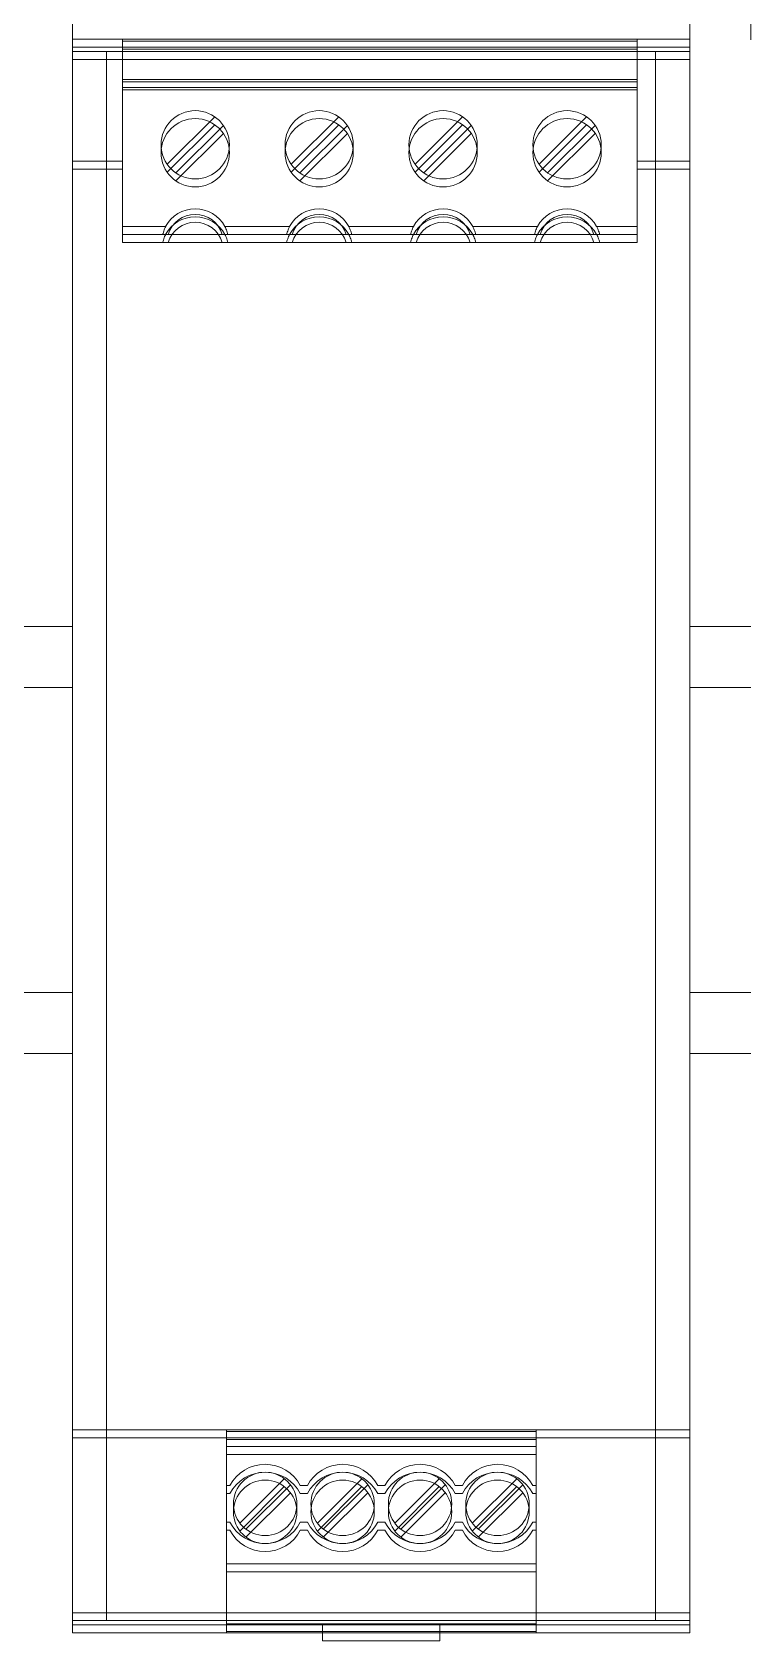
# Model space of a CAD drawing. Header units: millimetres. Extents: x 1359 to 3577, y 1336 to 3557.
# Drawn here: x 1711.3 to 1770.2, y 3145.9 to 3277.8 of the extents above; entities that cross this region are included whole.
import ezdxf

# ---------------------------------------------------------------- set-up
doc = ezdxf.new("R2010")
doc.units = ezdxf.units.MM
doc.layers.add('000-PI-Oprema', color=30, linetype='Continuous', lineweight=5)
doc.layers.add('000-PI_TEXT', color=7, linetype='Continuous')
doc.layers.add('002-PI-Kabelska kanalica', color=150, linetype='Continuous')

msp = doc.modelspace()

# ---------------------------------------------------------------- linework, layer by layer
at = {"layer": '000-PI-Oprema', "color": 0, "linetype": 'ByBlock', "lineweight": 0}
for p, q in [((1714.59, 3277.21), (1714.59, 3277.21)), ((1718.69, 3277.21), (1714.59, 3277.21)), ((1714.59, 3277.21), (1714.59, 3267.21)), ((1714.59, 3277.21), (1714.59, 3277.21)), ((1718.69, 3276.56), (1714.59, 3276.56)), ((1714.59, 3276.56), (1714.59, 3266.56)), ((1714.59, 3276.56), (1714.59, 3276.56)), ((1714.59, 3276.21), (1714.59, 3276.21)), ((1717.39, 3276.21), (1714.59, 3276.21)), ((1714.59, 3276.21), (1714.59, 3276.21)), ((1717.39, 3276.21), (1717.39, 3276.21)), ((1717.39, 3276.21), (1717.39, 3276.21)), ((1717.39, 3276.21), (1717.39, 3276.21)), ((1717.39, 3276.21), (1717.39, 3276.21)), ((1717.39, 3276.21), (1728.14, 3276.21)), ((1717.39, 3148.21), (1717.39, 3276.21)), ((1718.69, 3277.21), (1718.69, 3277.21)), ((1718.69, 3277.06), (1718.69, 3277.21)), ((1718.69, 3277.21), (1718.69, 3277.21)), ((1718.69, 3277.21), (1760.89, 3277.21)), ((1718.69, 3277.06), (1718.69, 3277.06)), ((1718.69, 3277.06), (1718.69, 3273.92)), ((1718.69, 3277.06), (1718.69, 3277.06)), ((1760.89, 3277.06), (1718.69, 3277.06)), ((1718.69, 3276.41), (1718.69, 3276.56)), ((1718.69, 3276.56), (1718.69, 3276.56)), ((1718.69, 3276.56), (1760.89, 3276.56)), ((1718.69, 3276.41), (1718.69, 3276.41)), ((1718.69, 3276.41), (1718.69, 3273.27)), ((1718.69, 3276.41), (1718.69, 3276.41)), ((1760.89, 3276.41), (1718.69, 3276.41)), ((1720.07, 3277.06), (1720.07, 3277.06)), ((1720.07, 3277.06), (1720.07, 3277.06)), ((1720.07, 3276.41), (1720.07, 3276.41)), ((1724.39, 3276.21), (1724.39, 3276.21)), ((1726.64, 3276.21), (1726.64, 3276.21)), ((1728.14, 3276.21), (1728.14, 3276.21)), ((1728.14, 3276.21), (1728.14, 3276.21)), ((1730.64, 3276.21), (1728.14, 3276.21)), ((1728.14, 3276.21), (1728.14, 3276.21)), ((1729.23, 3277.06), (1729.23, 3277.06)), ((1729.23, 3277.06), (1729.23, 3277.06)), ((1729.23, 3276.41), (1729.23, 3276.41)), ((1730.23, 3277.06), (1730.23, 3277.06)), ((1730.23, 3277.06), (1730.23, 3277.06)), ((1730.23, 3276.41), (1730.23, 3276.41)), ((1730.64, 3276.21), (1730.64, 3276.21)), ((1730.64, 3276.21), (1730.64, 3276.21)), ((1730.64, 3276.21), (1730.98, 3276.21)), ((1730.64, 3276.21), (1730.64, 3276.21)), ((1731.14, 3276.21), (1730.98, 3276.21)), ((1731.14, 3276.21), (1732.34, 3276.21)), ((1732.34, 3276.21), (1732.49, 3276.21)), ((1732.39, 3276.21), (1732.39, 3276.21)), ((1732.49, 3276.21), (1733.04, 3276.21)), ((1733.04, 3276.21), (1733.04, 3276.21)), ((1733.04, 3276.21), (1746.74, 3276.21)), ((1738.64, 3276.21), (1738.64, 3276.21)), ((1739.14, 3277.06), (1739.14, 3277.06)), ((1739.14, 3277.06), (1739.14, 3277.06)), ((1739.14, 3276.41), (1739.14, 3276.41)), ((1740.39, 3277.06), (1740.39, 3277.06)), ((1740.39, 3277.06), (1740.39, 3277.06)), ((1740.39, 3276.41), (1740.39, 3276.41)), ((1741.14, 3276.21), (1741.14, 3276.21)), ((1746.74, 3276.21), (1746.74, 3276.21)), ((1746.74, 3276.21), (1747.3, 3276.21)), ((1747.3, 3276.21), (1747.44, 3276.21)), ((1747.39, 3276.21), (1747.39, 3276.21)), ((1747.44, 3276.21), (1748.64, 3276.21)), ((1748.81, 3276.21), (1748.64, 3276.21)), ((1748.81, 3276.21), (1749.14, 3276.21)), ((1749.14, 3276.21), (1749.14, 3276.21)), ((1751.64, 3276.21), (1749.14, 3276.21)), ((1749.14, 3276.21), (1749.14, 3276.21)), ((1749.14, 3276.21), (1749.14, 3276.21)), ((1749.55, 3277.06), (1749.55, 3277.06)), ((1749.55, 3277.06), (1749.55, 3277.06)), ((1749.55, 3276.41), (1749.55, 3276.41)), ((1750.55, 3277.06), (1750.55, 3277.06)), ((1750.55, 3277.06), (1750.55, 3277.06)), ((1750.55, 3276.41), (1750.55, 3276.41)), ((1751.64, 3276.21), (1751.64, 3276.21)), ((1751.64, 3276.21), (1751.64, 3276.21)), ((1751.64, 3276.21), (1751.64, 3276.21)), ((1751.64, 3276.21), (1762.39, 3276.21)), ((1753.14, 3276.21), (1753.14, 3276.21)), ((1755.39, 3276.21), (1755.39, 3276.21)), ((1759.46, 3277.06), (1759.46, 3277.06)), ((1759.46, 3277.06), (1759.46, 3277.06)), ((1759.46, 3276.41), (1759.46, 3276.41)), ((1760.89, 3277.21), (1760.89, 3277.21)), ((1760.89, 3277.06), (1760.89, 3277.21)), ((1760.89, 3277.21), (1760.89, 3277.21)), ((1765.19, 3277.21), (1760.89, 3277.21)), ((1760.89, 3277.06), (1760.89, 3277.06)), ((1760.89, 3277.06), (1760.89, 3273.92)), ((1760.89, 3277.06), (1760.89, 3277.06)), ((1760.89, 3276.41), (1760.89, 3276.56)), ((1760.89, 3276.56), (1760.89, 3276.56)), ((1765.19, 3276.56), (1760.89, 3276.56)), ((1760.89, 3276.41), (1760.89, 3276.41)), ((1760.89, 3276.41), (1760.89, 3273.27)), ((1760.89, 3276.41), (1760.89, 3276.41)), ((1762.39, 3276.21), (1762.39, 3276.21)), ((1762.39, 3276.21), (1762.39, 3276.21)), ((1762.39, 3276.21), (1762.39, 3276.21)), ((1765.19, 3276.21), (1762.39, 3276.21)), ((1762.39, 3276.21), (1762.39, 3276.21)), ((1762.39, 3148.21), (1762.39, 3276.21)), ((1765.19, 3277.21), (1765.19, 3277.21)), ((1765.19, 3267.21), (1765.19, 3277.21)), ((1765.19, 3277.21), (1765.19, 3277.21)), ((1765.19, 3267.21), (1765.19, 3277.21)), ((1765.19, 3276.56), (1765.19, 3276.56)), ((1765.19, 3266.56), (1765.19, 3276.56)), ((1765.19, 3276.21), (1765.19, 3276.21)), ((1765.19, 3276.21), (1765.19, 3276.21)), ((1717.39, 3275.56), (1714.59, 3275.56)), ((1714.59, 3275.56), (1714.59, 3275.56)), ((1717.39, 3275.56), (1717.39, 3275.56)), ((1717.39, 3275.56), (1717.39, 3275.56)), ((1717.39, 3275.56), (1717.39, 3275.56)), ((1717.39, 3147.56), (1717.39, 3275.56)), ((1717.39, 3275.56), (1717.39, 3275.56)), ((1717.39, 3275.56), (1728.14, 3275.56)), ((1724.39, 3275.56), (1724.39, 3275.56)), ((1726.64, 3275.56), (1726.64, 3275.56)), ((1728.14, 3275.56), (1728.14, 3275.56)), ((1728.14, 3275.56), (1728.14, 3275.56)), ((1730.64, 3275.56), (1728.14, 3275.56)), ((1728.14, 3275.56), (1728.14, 3275.56)), ((1730.64, 3275.56), (1730.64, 3275.56)), ((1730.64, 3275.56), (1730.64, 3275.56)), ((1730.64, 3275.56), (1730.98, 3275.56)), ((1730.64, 3275.56), (1730.64, 3275.56)), ((1731.14, 3275.56), (1730.98, 3275.56)), ((1731.14, 3275.56), (1732.34, 3275.56)), ((1732.34, 3275.56), (1732.49, 3275.56)), ((1732.39, 3275.56), (1732.39, 3275.56)), ((1732.49, 3275.56), (1733.04, 3275.56)), ((1733.04, 3275.56), (1733.04, 3275.56)), ((1733.04, 3275.56), (1746.74, 3275.56)), ((1738.64, 3275.56), (1738.64, 3275.56)), ((1741.14, 3275.56), (1741.14, 3275.56)), ((1746.74, 3275.56), (1746.74, 3275.56)), ((1746.74, 3275.56), (1747.3, 3275.56)), ((1747.3, 3275.56), (1747.44, 3275.56)), ((1747.39, 3275.56), (1747.39, 3275.56)), ((1747.44, 3275.56), (1748.64, 3275.56)), ((1748.81, 3275.56), (1748.64, 3275.56)), ((1748.81, 3275.56), (1749.14, 3275.56)), ((1749.14, 3275.56), (1749.14, 3275.56)), ((1751.64, 3275.56), (1749.14, 3275.56)), ((1749.14, 3275.56), (1749.14, 3275.56)), ((1749.14, 3275.56), (1749.14, 3275.56)), ((1751.64, 3275.56), (1751.64, 3275.56)), ((1751.64, 3275.56), (1751.64, 3275.56)), ((1751.64, 3275.56), (1751.64, 3275.56)), ((1751.64, 3275.56), (1762.39, 3275.56)), ((1753.14, 3275.56), (1753.14, 3275.56)), ((1755.39, 3275.56), (1755.39, 3275.56)), ((1762.39, 3275.56), (1762.39, 3275.56)), ((1762.39, 3275.56), (1762.39, 3275.56)), ((1762.39, 3275.56), (1762.39, 3275.56)), ((1765.19, 3275.56), (1762.39, 3275.56)), ((1762.39, 3147.56), (1762.39, 3275.56)), ((1762.39, 3275.56), (1762.39, 3275.56)), ((1765.19, 3275.56), (1765.19, 3275.56)), ((1718.69, 3273.72), (1718.69, 3273.92)), ((1718.69, 3273.92), (1760.89, 3273.92)), ((1760.89, 3273.72), (1718.69, 3273.72)), ((1718.69, 3273.72), (1718.69, 3267.21)), ((1760.89, 3273.72), (1760.89, 3273.92)), ((1760.89, 3273.72), (1760.89, 3267.21)), ((1718.69, 3273.07), (1718.69, 3273.27)), ((1718.69, 3273.27), (1760.89, 3273.27)), ((1760.89, 3273.07), (1718.69, 3273.07)), ((1718.69, 3273.07), (1718.69, 3266.56)), ((1760.89, 3273.07), (1760.89, 3273.27)), ((1760.89, 3273.07), (1760.89, 3266.56)), ((1726.25, 3270.86), (1722.35, 3266.96)), ((1726.25, 3270.86), (1726.25, 3270.86)), ((1736.41, 3270.86), (1732.51, 3266.96)), ((1736.41, 3270.86), (1736.41, 3270.86)), ((1746.57, 3270.86), (1742.67, 3266.96)), ((1746.57, 3270.86), (1746.57, 3270.86)), ((1756.73, 3270.86), (1752.83, 3266.96)), ((1756.73, 3270.86), (1756.73, 3270.86)), ((1726.25, 3270.21), (1722.35, 3266.31)), ((1726.96, 3270.15), (1723.06, 3266.25)), ((1726.25, 3270.21), (1726.25, 3270.21)), ((1726.96, 3270.15), (1726.96, 3270.15)), ((1736.41, 3270.21), (1732.51, 3266.31)), ((1737.12, 3270.15), (1733.22, 3266.25)), ((1736.41, 3270.21), (1736.41, 3270.21)), ((1737.12, 3270.15), (1737.12, 3270.15)), ((1746.57, 3270.21), (1742.67, 3266.31)), ((1747.28, 3270.15), (1743.38, 3266.25)), ((1746.57, 3270.21), (1746.57, 3270.21)), ((1747.28, 3270.15), (1747.28, 3270.15)), ((1756.73, 3270.21), (1752.83, 3266.31)), ((1757.44, 3270.15), (1753.54, 3266.25)), ((1756.73, 3270.21), (1756.73, 3270.21)), ((1757.44, 3270.15), (1757.44, 3270.15)), ((1721.85, 3268.56), (1721.85, 3268.56)), ((1726.96, 3269.5), (1723.06, 3265.6)), ((1726.96, 3269.5), (1726.96, 3269.5)), ((1727.45, 3268.56), (1727.45, 3268.56)), ((1732.01, 3268.56), (1732.01, 3268.56)), ((1737.12, 3269.5), (1733.22, 3265.6)), ((1737.12, 3269.5), (1737.12, 3269.5)), ((1737.61, 3268.56), (1737.61, 3268.56)), ((1742.17, 3268.56), (1742.17, 3268.56)), ((1747.28, 3269.5), (1743.38, 3265.6)), ((1747.28, 3269.5), (1747.28, 3269.5)), ((1747.77, 3268.56), (1747.77, 3268.56)), ((1752.33, 3268.56), (1752.33, 3268.56)), ((1757.44, 3269.5), (1753.54, 3265.6)), ((1757.44, 3269.5), (1757.44, 3269.5)), ((1757.93, 3268.56), (1757.93, 3268.56)), ((1718.69, 3267.21), (1714.59, 3267.21)), ((1714.59, 3267.21), (1714.59, 3267.21)), ((1714.59, 3267.21), (1714.59, 3163.21)), ((1718.69, 3267.21), (1718.69, 3267.21)), ((1718.69, 3267.21), (1718.69, 3267.21)), ((1718.69, 3267.21), (1718.69, 3261.21)), ((1721.85, 3267.91), (1721.85, 3267.91)), ((1722.35, 3266.96), (1722.35, 3266.96)), ((1727.45, 3267.91), (1727.45, 3267.91)), ((1732.01, 3267.91), (1732.01, 3267.91)), ((1732.51, 3266.96), (1732.51, 3266.96)), ((1737.61, 3267.91), (1737.61, 3267.91)), ((1742.17, 3267.91), (1742.17, 3267.91)), ((1742.67, 3266.96), (1742.67, 3266.96)), ((1747.77, 3267.91), (1747.77, 3267.91)), ((1752.33, 3267.91), (1752.33, 3267.91)), ((1752.83, 3266.96), (1752.83, 3266.96)), ((1757.93, 3267.91), (1757.93, 3267.91)), ((1760.89, 3267.21), (1760.89, 3267.21)), ((1765.19, 3267.21), (1760.89, 3267.21)), ((1760.89, 3267.21), (1760.89, 3267.21)), ((1760.89, 3267.21), (1760.89, 3261.21)), ((1765.19, 3267.21), (1765.19, 3267.21)), ((1765.19, 3163.21), (1765.19, 3267.21)), ((1765.19, 3267.21), (1765.19, 3267.21)), ((1765.19, 3163.21), (1765.19, 3267.21)), ((1718.69, 3266.56), (1714.59, 3266.56)), ((1714.59, 3266.56), (1714.59, 3162.56)), ((1714.59, 3266.56), (1714.59, 3266.56)), ((1718.69, 3266.56), (1718.69, 3260.56)), ((1718.69, 3266.56), (1718.69, 3266.56)), ((1718.69, 3266.56), (1718.69, 3266.56)), ((1722.35, 3266.31), (1722.35, 3266.31)), ((1723.06, 3266.25), (1723.06, 3266.25)), ((1723.06, 3265.6), (1723.06, 3265.6)), ((1732.51, 3266.31), (1732.51, 3266.31)), ((1733.22, 3266.25), (1733.22, 3266.25)), ((1733.22, 3265.6), (1733.22, 3265.6)), ((1742.67, 3266.31), (1742.67, 3266.31)), ((1743.38, 3266.25), (1743.38, 3266.25)), ((1743.38, 3265.6), (1743.38, 3265.6)), ((1752.83, 3266.31), (1752.83, 3266.31)), ((1753.54, 3266.25), (1753.54, 3266.25)), ((1753.54, 3265.6), (1753.54, 3265.6)), ((1760.89, 3266.56), (1760.89, 3266.56)), ((1765.19, 3266.56), (1760.89, 3266.56)), ((1760.89, 3266.56), (1760.89, 3260.56)), ((1760.89, 3266.56), (1760.89, 3266.56)), ((1765.19, 3266.56), (1765.19, 3266.56)), ((1765.19, 3162.56), (1765.19, 3266.56)), ((1718.69, 3261.85), (1722.23, 3261.85)), ((1722.14, 3261.68), (1722.1, 3261.58)), ((1722.18, 3261.77), (1722.14, 3261.68)), ((1722.23, 3261.85), (1722.18, 3261.77)), ((1727.08, 3261.85), (1732.39, 3261.85)), ((1727.08, 3261.85), (1727.12, 3261.77)), ((1727.12, 3261.77), (1727.17, 3261.68)), ((1727.17, 3261.68), (1727.2, 3261.58)), ((1732.3, 3261.68), (1732.26, 3261.58)), ((1732.34, 3261.77), (1732.3, 3261.68)), ((1732.39, 3261.85), (1732.34, 3261.77)), ((1737.24, 3261.85), (1742.55, 3261.85)), ((1737.24, 3261.85), (1737.28, 3261.77)), ((1737.28, 3261.77), (1737.33, 3261.68)), ((1737.33, 3261.68), (1737.36, 3261.58)), ((1742.46, 3261.68), (1742.42, 3261.58)), ((1742.5, 3261.77), (1742.46, 3261.68)), ((1742.55, 3261.85), (1742.5, 3261.77)), ((1747.4, 3261.85), (1752.71, 3261.85)), ((1747.4, 3261.85), (1747.44, 3261.77)), ((1747.44, 3261.77), (1747.49, 3261.68)), ((1747.49, 3261.68), (1747.52, 3261.58)), ((1752.62, 3261.68), (1752.58, 3261.58)), ((1752.66, 3261.77), (1752.62, 3261.68)), ((1752.71, 3261.85), (1752.66, 3261.77)), ((1757.56, 3261.85), (1760.89, 3261.85)), ((1757.56, 3261.85), (1757.6, 3261.77)), ((1757.6, 3261.77), (1757.65, 3261.68)), ((1757.65, 3261.68), (1757.68, 3261.58)), ((1760.89, 3261.21), (1718.69, 3261.21)), ((1718.69, 3261.21), (1718.69, 3261.21)), ((1718.69, 3261.2), (1722.23, 3261.2)), ((1760.89, 3260.56), (1718.69, 3260.56)), ((1718.69, 3260.56), (1718.69, 3260.56)), ((1722.01, 3261.3), (1721.98, 3261.21)), ((1721.98, 3261.21), (1721.98, 3261.21)), ((1722.01, 3260.65), (1721.98, 3260.56)), ((1721.98, 3260.56), (1721.98, 3260.56)), ((1722.04, 3261.4), (1722.01, 3261.3)), ((1722.04, 3260.75), (1722.01, 3260.65)), ((1722.07, 3261.49), (1722.04, 3261.4)), ((1722.07, 3260.84), (1722.04, 3260.75)), ((1722.1, 3261.58), (1722.07, 3261.49)), ((1722.1, 3260.93), (1722.07, 3260.84)), ((1722.14, 3261.03), (1722.1, 3260.93)), ((1722.18, 3261.12), (1722.14, 3261.03)), ((1722.23, 3261.2), (1722.18, 3261.12)), ((1727.08, 3261.2), (1732.39, 3261.2)), ((1727.08, 3261.2), (1727.12, 3261.12)), ((1727.12, 3261.12), (1727.17, 3261.03)), ((1727.17, 3261.03), (1727.2, 3260.93)), ((1727.2, 3261.58), (1727.24, 3261.49)), ((1727.2, 3260.93), (1727.24, 3260.84)), ((1727.24, 3261.49), (1727.27, 3261.4)), ((1727.24, 3260.84), (1727.27, 3260.75)), ((1727.27, 3261.4), (1727.3, 3261.3)), ((1727.27, 3260.75), (1727.3, 3260.65)), ((1727.3, 3261.3), (1727.33, 3261.21)), ((1727.3, 3260.65), (1727.33, 3260.56)), ((1727.33, 3261.21), (1727.33, 3261.21)), ((1727.33, 3260.56), (1727.33, 3260.56)), ((1732.17, 3261.3), (1732.14, 3261.21)), ((1732.14, 3261.21), (1732.14, 3261.21)), ((1732.17, 3260.65), (1732.14, 3260.56)), ((1732.14, 3260.56), (1732.14, 3260.56)), ((1732.2, 3261.4), (1732.17, 3261.3)), ((1732.2, 3260.75), (1732.17, 3260.65)), ((1732.23, 3261.49), (1732.2, 3261.4)), ((1732.23, 3260.84), (1732.2, 3260.75)), ((1732.26, 3261.58), (1732.23, 3261.49)), ((1732.26, 3260.93), (1732.23, 3260.84)), ((1732.3, 3261.03), (1732.26, 3260.93)), ((1732.34, 3261.12), (1732.3, 3261.03)), ((1732.39, 3261.2), (1732.34, 3261.12)), ((1737.24, 3261.2), (1742.55, 3261.2)), ((1737.24, 3261.2), (1737.28, 3261.12)), ((1737.28, 3261.12), (1737.33, 3261.03)), ((1737.33, 3261.03), (1737.36, 3260.93)), ((1737.36, 3261.58), (1737.4, 3261.49)), ((1737.36, 3260.93), (1737.4, 3260.84)), ((1737.4, 3261.49), (1737.43, 3261.4)), ((1737.4, 3260.84), (1737.43, 3260.75)), ((1737.43, 3261.4), (1737.46, 3261.3)), ((1737.43, 3260.75), (1737.46, 3260.65)), ((1737.46, 3261.3), (1737.49, 3261.21)), ((1737.46, 3260.65), (1737.49, 3260.56)), ((1737.49, 3261.21), (1737.49, 3261.21)), ((1737.49, 3260.56), (1737.49, 3260.56)), ((1742.33, 3261.3), (1742.3, 3261.21)), ((1742.3, 3261.21), (1742.3, 3261.21)), ((1742.33, 3260.65), (1742.3, 3260.56)), ((1742.3, 3260.56), (1742.3, 3260.56)), ((1742.36, 3261.4), (1742.33, 3261.3)), ((1742.36, 3260.75), (1742.33, 3260.65)), ((1742.39, 3261.49), (1742.36, 3261.4)), ((1742.39, 3260.84), (1742.36, 3260.75)), ((1742.42, 3261.58), (1742.39, 3261.49)), ((1742.42, 3260.93), (1742.39, 3260.84)), ((1742.46, 3261.03), (1742.42, 3260.93)), ((1742.5, 3261.12), (1742.46, 3261.03)), ((1742.55, 3261.2), (1742.5, 3261.12)), ((1747.4, 3261.2), (1752.71, 3261.2)), ((1747.4, 3261.2), (1747.44, 3261.12)), ((1747.44, 3261.12), (1747.49, 3261.03)), ((1747.49, 3261.03), (1747.52, 3260.93)), ((1747.52, 3261.58), (1747.56, 3261.49)), ((1747.52, 3260.93), (1747.56, 3260.84)), ((1747.56, 3261.49), (1747.59, 3261.4)), ((1747.56, 3260.84), (1747.59, 3260.75)), ((1747.59, 3261.4), (1747.62, 3261.3)), ((1747.59, 3260.75), (1747.62, 3260.65)), ((1747.62, 3261.3), (1747.65, 3261.21)), ((1747.62, 3260.65), (1747.65, 3260.56)), ((1747.65, 3261.21), (1747.65, 3261.21)), ((1747.65, 3260.56), (1747.65, 3260.56)), ((1752.49, 3261.3), (1752.46, 3261.21)), ((1752.46, 3261.21), (1752.46, 3261.21)), ((1752.49, 3260.65), (1752.46, 3260.56)), ((1752.46, 3260.56), (1752.46, 3260.56)), ((1752.52, 3261.4), (1752.49, 3261.3)), ((1752.52, 3260.75), (1752.49, 3260.65)), ((1752.55, 3261.49), (1752.52, 3261.4)), ((1752.55, 3260.84), (1752.52, 3260.75)), ((1752.58, 3261.58), (1752.55, 3261.49)), ((1752.58, 3260.93), (1752.55, 3260.84)), ((1752.62, 3261.03), (1752.58, 3260.93)), ((1752.66, 3261.12), (1752.62, 3261.03)), ((1752.71, 3261.2), (1752.66, 3261.12)), ((1757.56, 3261.2), (1760.89, 3261.2)), ((1757.56, 3261.2), (1757.6, 3261.12)), ((1757.6, 3261.12), (1757.65, 3261.03)), ((1757.65, 3261.03), (1757.68, 3260.93)), ((1757.68, 3261.58), (1757.72, 3261.49)), ((1757.68, 3260.93), (1757.72, 3260.84)), ((1757.72, 3261.49), (1757.75, 3261.4)), ((1757.72, 3260.84), (1757.75, 3260.75)), ((1757.75, 3261.4), (1757.78, 3261.3)), ((1757.75, 3260.75), (1757.78, 3260.65)), ((1757.78, 3261.3), (1757.81, 3261.21)), ((1757.78, 3260.65), (1757.81, 3260.56)), ((1757.81, 3261.21), (1757.81, 3261.21)), ((1757.81, 3260.56), (1757.81, 3260.56)), ((1760.89, 3261.21), (1760.89, 3261.21)), ((1760.89, 3260.56), (1760.89, 3260.56)), ((1714.59, 3163.21), (1714.59, 3163.21)), ((1765.19, 3163.21), (1714.59, 3163.21)), ((1714.59, 3163.21), (1714.59, 3163.21)), ((1714.59, 3163.21), (1714.59, 3147.21)), ((1727.2, 3163.21), (1727.2, 3163.21)), ((1727.2, 3163.21), (1727.2, 3163.06)), ((1727.2, 3163.06), (1727.2, 3161.83)), ((1727.2, 3163.06), (1752.6, 3163.06)), ((1752.6, 3163.21), (1752.6, 3163.21)), ((1752.6, 3163.21), (1752.6, 3163.06)), ((1752.6, 3163.06), (1752.6, 3161.83)), ((1765.19, 3163.21), (1765.19, 3163.21)), ((1765.19, 3147.21), (1765.19, 3163.21)), ((1765.19, 3163.21), (1765.19, 3163.21)), ((1765.19, 3147.21), (1765.19, 3163.21)), ((1765.19, 3162.56), (1714.59, 3162.56)), ((1714.59, 3162.56), (1714.59, 3162.56)), ((1714.59, 3162.56), (1714.59, 3146.56)), ((1727.2, 3162.56), (1727.2, 3162.56)), ((1727.2, 3162.56), (1727.2, 3162.41)), ((1727.2, 3162.41), (1727.2, 3161.18)), ((1727.2, 3162.41), (1752.6, 3162.41)), ((1727.2, 3161.83), (1727.2, 3158.63)), ((1752.6, 3161.83), (1727.2, 3161.83)), ((1752.6, 3162.56), (1752.6, 3162.56)), ((1752.6, 3162.56), (1752.6, 3162.41)), ((1752.6, 3162.41), (1752.6, 3161.18)), ((1752.6, 3161.83), (1752.6, 3158.63)), ((1765.19, 3162.56), (1765.19, 3162.56)), ((1765.19, 3146.56), (1765.19, 3162.56)), ((1727.2, 3161.18), (1727.2, 3157.98)), ((1752.6, 3161.18), (1727.2, 3161.18)), ((1752.6, 3161.18), (1752.6, 3157.98)), ((1731.95, 3159.2), (1728.31, 3155.55)), ((1731.95, 3159.2), (1731.95, 3159.2)), ((1738.3, 3159.2), (1734.66, 3155.55)), ((1738.3, 3159.2), (1738.3, 3159.2)), ((1744.65, 3159.2), (1741.01, 3155.55)), ((1744.65, 3159.2), (1744.65, 3159.2)), ((1747.36, 3155.55), (1751, 3159.2)), ((1751, 3159.2), (1751, 3159.2)), ((1727.2, 3158.63), (1727.2, 3158.63)), ((1727.2, 3158.63), (1727.5, 3158.63)), ((1727.2, 3158.63), (1727.2, 3155.63)), ((1727.2, 3157.98), (1727.2, 3157.98)), ((1727.2, 3157.98), (1727.5, 3157.98)), ((1727.2, 3157.98), (1727.2, 3154.98)), ((1727.5, 3158.63), (1727.5, 3158.63)), ((1727.5, 3157.98), (1727.5, 3157.98)), ((1731.95, 3158.55), (1728.31, 3154.9)), ((1728.8, 3155.06), (1732.45, 3158.7)), ((1728.8, 3154.41), (1732.45, 3158.05)), ((1731.95, 3158.55), (1731.95, 3158.55)), ((1732.45, 3158.7), (1732.45, 3158.7)), ((1732.45, 3158.05), (1732.45, 3158.05)), ((1733.26, 3158.63), (1733.26, 3158.63)), ((1733.85, 3158.63), (1733.26, 3158.63)), ((1733.26, 3157.98), (1733.26, 3157.98)), ((1733.85, 3157.98), (1733.26, 3157.98)), ((1733.85, 3158.63), (1733.85, 3158.63)), ((1733.85, 3157.98), (1733.85, 3157.98)), ((1738.3, 3158.55), (1734.66, 3154.9)), ((1735.15, 3155.06), (1738.8, 3158.7)), ((1735.15, 3154.41), (1738.8, 3158.05)), ((1738.3, 3158.55), (1738.3, 3158.55)), ((1738.8, 3158.7), (1738.8, 3158.7)), ((1738.8, 3158.05), (1738.8, 3158.05)), ((1740.2, 3158.63), (1739.61, 3158.63)), ((1739.61, 3158.63), (1739.61, 3158.63)), ((1740.2, 3157.98), (1739.61, 3157.98)), ((1739.61, 3157.98), (1739.61, 3157.98)), ((1740.2, 3158.63), (1740.2, 3158.63)), ((1740.2, 3157.98), (1740.2, 3157.98)), ((1744.65, 3158.55), (1741.01, 3154.9)), ((1741.5, 3155.06), (1745.15, 3158.7)), ((1741.5, 3154.41), (1745.15, 3158.05)), ((1744.65, 3158.55), (1744.65, 3158.55)), ((1745.15, 3158.7), (1745.15, 3158.7)), ((1745.15, 3158.05), (1745.15, 3158.05)), ((1746.55, 3158.63), (1745.96, 3158.63)), ((1745.96, 3158.63), (1745.96, 3158.63)), ((1746.55, 3157.98), (1745.96, 3157.98)), ((1745.96, 3157.98), (1745.96, 3157.98)), ((1746.55, 3158.63), (1746.55, 3158.63)), ((1746.55, 3157.98), (1746.55, 3157.98)), ((1747.36, 3154.9), (1751, 3158.55)), ((1751.5, 3158.7), (1747.85, 3155.06)), ((1751.5, 3158.05), (1747.85, 3154.41)), ((1751, 3158.55), (1751, 3158.55)), ((1751.5, 3158.7), (1751.5, 3158.7)), ((1751.5, 3158.05), (1751.5, 3158.05)), ((1752.6, 3158.63), (1752.31, 3158.63)), ((1752.31, 3158.63), (1752.31, 3158.63)), ((1752.6, 3157.98), (1752.31, 3157.98)), ((1752.31, 3157.98), (1752.31, 3157.98)), ((1752.6, 3158.63), (1752.6, 3158.63)), ((1752.6, 3158.63), (1752.6, 3155.63)), ((1752.6, 3157.98), (1752.6, 3157.98)), ((1752.6, 3157.98), (1752.6, 3154.98)), ((1727.78, 3157.13), (1727.78, 3157.13)), ((1727.78, 3156.48), (1727.78, 3156.48)), ((1732.98, 3157.13), (1732.98, 3157.13)), ((1732.98, 3156.48), (1732.98, 3156.48)), ((1734.13, 3157.13), (1734.13, 3157.13)), ((1734.13, 3156.48), (1734.13, 3156.48)), ((1739.33, 3157.13), (1739.33, 3157.13)), ((1739.33, 3156.48), (1739.33, 3156.48)), ((1740.48, 3157.13), (1740.48, 3157.13)), ((1740.48, 3156.48), (1740.48, 3156.48)), ((1745.68, 3157.13), (1745.68, 3157.13)), ((1745.68, 3156.48), (1745.68, 3156.48)), ((1746.83, 3157.13), (1746.83, 3157.13)), ((1746.83, 3156.48), (1746.83, 3156.48)), ((1752.03, 3157.13), (1752.03, 3157.13)), ((1752.03, 3156.48), (1752.03, 3156.48)), ((1727.2, 3155.63), (1727.2, 3152.21)), ((1727.2, 3155.63), (1727.2, 3155.63)), ((1727.2, 3155.63), (1727.5, 3155.63)), ((1727.2, 3154.98), (1727.2, 3151.56)), ((1727.2, 3154.98), (1727.2, 3154.98)), ((1727.2, 3154.98), (1727.5, 3154.98)), ((1727.5, 3155.63), (1727.5, 3155.63)), ((1727.5, 3154.98), (1727.5, 3154.98)), ((1728.31, 3155.55), (1728.31, 3155.55)), ((1728.31, 3154.9), (1728.31, 3154.9)), ((1728.8, 3155.06), (1728.8, 3155.06)), ((1733.26, 3155.63), (1733.26, 3155.63)), ((1733.85, 3155.63), (1733.26, 3155.63)), ((1733.26, 3154.98), (1733.26, 3154.98)), ((1733.85, 3154.98), (1733.26, 3154.98)), ((1733.85, 3155.63), (1733.85, 3155.63)), ((1733.85, 3154.98), (1733.85, 3154.98)), ((1734.66, 3155.55), (1734.66, 3155.55)), ((1734.66, 3154.9), (1734.66, 3154.9)), ((1735.15, 3155.06), (1735.15, 3155.06)), ((1740.2, 3155.63), (1739.61, 3155.63)), ((1739.61, 3155.63), (1739.61, 3155.63)), ((1740.2, 3154.98), (1739.61, 3154.98)), ((1739.61, 3154.98), (1739.61, 3154.98)), ((1740.2, 3155.63), (1740.2, 3155.63)), ((1740.2, 3154.98), (1740.2, 3154.98)), ((1741.01, 3155.55), (1741.01, 3155.55)), ((1741.01, 3154.9), (1741.01, 3154.9)), ((1741.5, 3155.06), (1741.5, 3155.06)), ((1746.55, 3155.63), (1745.96, 3155.63)), ((1745.96, 3155.63), (1745.96, 3155.63)), ((1746.55, 3154.98), (1745.96, 3154.98)), ((1745.96, 3154.98), (1745.96, 3154.98)), ((1746.55, 3155.63), (1746.55, 3155.63)), ((1746.55, 3154.98), (1746.55, 3154.98)), ((1747.36, 3155.55), (1747.36, 3155.55)), ((1747.36, 3154.9), (1747.36, 3154.9)), ((1747.85, 3155.06), (1747.85, 3155.06)), ((1752.6, 3155.63), (1752.31, 3155.63)), ((1752.31, 3155.63), (1752.31, 3155.63)), ((1752.6, 3154.98), (1752.31, 3154.98)), ((1752.31, 3154.98), (1752.31, 3154.98)), ((1752.6, 3155.63), (1752.6, 3155.63)), ((1752.6, 3155.63), (1752.6, 3152.21)), ((1752.6, 3154.98), (1752.6, 3154.98)), ((1752.6, 3154.98), (1752.6, 3151.56)), ((1728.8, 3154.41), (1728.8, 3154.41)), ((1735.15, 3154.41), (1735.15, 3154.41)), ((1741.5, 3154.41), (1741.5, 3154.41)), ((1747.85, 3154.41), (1747.85, 3154.41)), ((1727.2, 3152.21), (1727.2, 3147.31)), ((1727.2, 3152.21), (1727.2, 3152.21)), ((1727.2, 3152.21), (1752.6, 3152.21)), ((1727.68, 3152.21), (1727.68, 3152.21)), ((1733.08, 3152.21), (1733.08, 3152.21)), ((1734.03, 3152.21), (1734.03, 3152.21)), ((1739.43, 3152.21), (1739.43, 3152.21)), ((1740.38, 3152.21), (1740.38, 3152.21)), ((1745.78, 3152.21), (1745.78, 3152.21)), ((1746.73, 3152.21), (1746.73, 3152.21)), ((1752.13, 3152.21), (1752.13, 3152.21)), ((1752.6, 3152.21), (1752.6, 3152.21)), ((1752.6, 3147.31), (1752.6, 3152.21)), ((1727.2, 3151.56), (1727.2, 3146.66)), ((1727.2, 3151.56), (1727.2, 3151.56)), ((1727.2, 3151.56), (1752.6, 3151.56)), ((1727.68, 3151.56), (1727.68, 3151.56)), ((1733.08, 3151.56), (1733.08, 3151.56)), ((1734.03, 3151.56), (1734.03, 3151.56)), ((1739.43, 3151.56), (1739.43, 3151.56)), ((1740.38, 3151.56), (1740.38, 3151.56)), ((1745.78, 3151.56), (1745.78, 3151.56)), ((1746.73, 3151.56), (1746.73, 3151.56)), ((1752.13, 3151.56), (1752.13, 3151.56)), ((1752.6, 3151.56), (1752.6, 3151.56)), ((1752.6, 3146.66), (1752.6, 3151.56)), ((1714.59, 3148.21), (1714.59, 3148.21)), ((1717.39, 3148.21), (1714.59, 3148.21)), ((1714.59, 3148.21), (1714.59, 3148.21)), ((1728.14, 3148.21), (1717.39, 3148.21)), ((1717.39, 3148.21), (1717.39, 3148.21)), ((1717.39, 3148.21), (1717.39, 3148.21)), ((1717.39, 3148.21), (1717.39, 3148.21)), ((1717.39, 3148.21), (1717.39, 3148.21)), ((1724.39, 3148.21), (1724.39, 3148.21)), ((1726.64, 3148.21), (1726.64, 3148.21)), ((1730.64, 3148.21), (1728.14, 3148.21)), ((1728.14, 3148.21), (1728.14, 3148.21)), ((1728.14, 3148.21), (1728.14, 3148.21)), ((1728.14, 3148.21), (1728.14, 3148.21)), ((1730.64, 3148.21), (1730.64, 3148.21)), ((1730.64, 3148.21), (1730.98, 3148.21)), ((1730.64, 3148.21), (1730.64, 3148.21)), ((1730.64, 3148.21), (1730.64, 3148.21)), ((1730.98, 3148.21), (1731.14, 3148.21)), ((1732.34, 3148.21), (1731.14, 3148.21)), ((1732.34, 3148.21), (1732.49, 3148.21)), ((1732.39, 3148.21), (1732.39, 3148.21)), ((1733.04, 3148.21), (1732.49, 3148.21)), ((1746.74, 3148.21), (1733.04, 3148.21)), ((1733.04, 3148.21), (1733.04, 3148.21)), ((1738.64, 3148.21), (1738.64, 3148.21)), ((1741.14, 3148.21), (1741.14, 3148.21)), ((1747.3, 3148.21), (1746.74, 3148.21)), ((1746.74, 3148.21), (1746.74, 3148.21)), ((1747.3, 3148.21), (1747.44, 3148.21)), ((1747.39, 3148.21), (1747.39, 3148.21)), ((1748.64, 3148.21), (1747.44, 3148.21)), ((1748.64, 3148.21), (1748.81, 3148.21)), ((1748.81, 3148.21), (1749.14, 3148.21)), ((1751.64, 3148.21), (1749.14, 3148.21)), ((1749.14, 3148.21), (1749.14, 3148.21)), ((1749.14, 3148.21), (1749.14, 3148.21)), ((1749.14, 3148.21), (1749.14, 3148.21)), ((1762.39, 3148.21), (1751.64, 3148.21)), ((1751.64, 3148.21), (1751.64, 3148.21)), ((1751.64, 3148.21), (1751.64, 3148.21)), ((1751.64, 3148.21), (1751.64, 3148.21)), ((1753.14, 3148.21), (1753.14, 3148.21)), ((1755.39, 3148.21), (1755.39, 3148.21)), ((1765.19, 3148.21), (1762.39, 3148.21)), ((1762.39, 3148.21), (1762.39, 3148.21)), ((1762.39, 3148.21), (1762.39, 3148.21)), ((1762.39, 3148.21), (1762.39, 3148.21)), ((1762.39, 3148.21), (1762.39, 3148.21)), ((1765.19, 3148.21), (1765.19, 3148.21)), ((1765.19, 3148.21), (1765.19, 3148.21)), ((1717.39, 3147.56), (1714.59, 3147.56)), ((1714.59, 3147.56), (1714.59, 3147.56)), ((1727.2, 3147.21), (1714.59, 3147.21)), ((1714.59, 3147.21), (1714.59, 3147.21)), ((1728.14, 3147.56), (1717.39, 3147.56)), ((1717.39, 3147.56), (1717.39, 3147.56)), ((1717.39, 3147.56), (1717.39, 3147.56)), ((1717.39, 3147.56), (1717.39, 3147.56)), ((1717.39, 3147.56), (1717.39, 3147.56)), ((1724.39, 3147.56), (1724.39, 3147.56)), ((1726.64, 3147.56), (1726.64, 3147.56)), ((1727.2, 3147.31), (1727.2, 3147.21)), ((1727.2, 3147.31), (1727.2, 3147.21)), ((1727.2, 3147.31), (1727.2, 3147.31)), ((1727.2, 3147.31), (1727.2, 3147.31)), ((1752.6, 3147.31), (1727.2, 3147.31)), ((1727.2, 3147.21), (1727.2, 3147.21)), ((1735.09, 3147.21), (1727.2, 3147.21)), ((1727.2, 3147.21), (1727.2, 3147.21)), ((1752.6, 3147.21), (1727.2, 3147.21)), ((1727.68, 3147.31), (1727.68, 3147.31)), ((1727.68, 3147.31), (1727.68, 3147.31)), ((1727.8, 3147.31), (1727.8, 3147.31)), ((1727.8, 3147.31), (1727.8, 3147.31)), ((1730.64, 3147.56), (1728.14, 3147.56)), ((1728.14, 3147.56), (1728.14, 3147.56)), ((1728.14, 3147.56), (1728.14, 3147.56)), ((1728.14, 3147.56), (1728.14, 3147.56)), ((1730.25, 3147.21), (1730.25, 3147.21)), ((1730.25, 3147.21), (1730.25, 3147.21)), ((1730.64, 3147.56), (1730.64, 3147.56)), ((1730.64, 3147.56), (1730.98, 3147.56)), ((1730.64, 3147.56), (1730.64, 3147.56)), ((1730.64, 3147.56), (1730.64, 3147.56)), ((1730.98, 3147.56), (1731.14, 3147.56)), ((1732.34, 3147.56), (1731.14, 3147.56)), ((1731.68, 3147.21), (1731.68, 3147.21)), ((1731.68, 3147.21), (1731.68, 3147.21)), ((1732.34, 3147.56), (1732.49, 3147.56)), ((1732.39, 3147.56), (1732.39, 3147.56)), ((1733.04, 3147.56), (1732.49, 3147.56)), ((1732.95, 3147.31), (1732.95, 3147.31)), ((1732.95, 3147.31), (1732.95, 3147.31)), ((1746.74, 3147.56), (1733.04, 3147.56)), ((1733.04, 3147.56), (1733.04, 3147.56)), ((1733.08, 3147.31), (1733.08, 3147.31)), ((1733.08, 3147.31), (1733.08, 3147.31)), ((1733.39, 3147.21), (1733.39, 3147.21)), ((1733.39, 3147.21), (1733.39, 3147.21)), ((1734.03, 3147.31), (1734.03, 3147.31)), ((1734.03, 3147.31), (1734.03, 3147.31)), ((1734.15, 3147.31), (1734.15, 3147.31)), ((1734.15, 3147.31), (1734.15, 3147.31)), ((1735.09, 3147.21), (1735.09, 3146.56)), ((1735.09, 3147.21), (1735.09, 3146.56)), ((1738.64, 3147.56), (1738.64, 3147.56)), ((1739.3, 3147.31), (1739.3, 3147.31)), ((1739.3, 3147.31), (1739.3, 3147.31)), ((1739.43, 3147.31), (1739.43, 3147.31)), ((1739.43, 3147.31), (1739.43, 3147.31)), ((1740.38, 3147.31), (1740.38, 3147.31)), ((1740.38, 3147.31), (1740.38, 3147.31)), ((1740.5, 3147.31), (1740.5, 3147.31)), ((1740.5, 3147.31), (1740.5, 3147.31)), ((1741.14, 3147.56), (1741.14, 3147.56)), ((1752.6, 3147.21), (1744.69, 3147.21)), ((1744.69, 3146.56), (1744.69, 3147.21)), ((1744.69, 3146.56), (1744.69, 3147.21)), ((1745.65, 3147.31), (1745.65, 3147.31)), ((1745.65, 3147.31), (1745.65, 3147.31)), ((1745.78, 3147.31), (1745.78, 3147.31)), ((1745.78, 3147.31), (1745.78, 3147.31)), ((1746.39, 3147.21), (1746.39, 3147.21)), ((1746.39, 3147.21), (1746.39, 3147.21)), ((1746.73, 3147.31), (1746.73, 3147.31)), ((1746.73, 3147.31), (1746.73, 3147.31)), ((1747.3, 3147.56), (1746.74, 3147.56)), ((1746.74, 3147.56), (1746.74, 3147.56)), ((1746.85, 3147.31), (1746.85, 3147.31)), ((1746.85, 3147.31), (1746.85, 3147.31)), ((1747.3, 3147.56), (1747.44, 3147.56)), ((1747.39, 3147.56), (1747.39, 3147.56)), ((1748.64, 3147.56), (1747.44, 3147.56)), ((1748.11, 3147.21), (1748.11, 3147.21)), ((1748.11, 3147.21), (1748.11, 3147.21)), ((1748.64, 3147.56), (1748.81, 3147.56)), ((1748.81, 3147.56), (1749.14, 3147.56)), ((1751.64, 3147.56), (1749.14, 3147.56)), ((1749.14, 3147.56), (1749.14, 3147.56)), ((1749.14, 3147.56), (1749.14, 3147.56)), ((1749.14, 3147.56), (1749.14, 3147.56)), ((1749.53, 3147.21), (1749.53, 3147.21)), ((1749.53, 3147.21), (1749.53, 3147.21)), ((1762.39, 3147.56), (1751.64, 3147.56)), ((1751.64, 3147.56), (1751.64, 3147.56)), ((1751.64, 3147.56), (1751.64, 3147.56)), ((1751.64, 3147.56), (1751.64, 3147.56)), ((1752, 3147.31), (1752, 3147.31)), ((1752, 3147.31), (1752, 3147.31)), ((1752.13, 3147.31), (1752.13, 3147.31)), ((1752.13, 3147.31), (1752.13, 3147.31)), ((1752.6, 3147.31), (1752.6, 3147.31)), ((1752.6, 3147.31), (1752.6, 3147.31)), ((1752.6, 3147.31), (1752.6, 3147.21)), ((1752.6, 3147.21), (1752.6, 3147.21)), ((1765.19, 3147.21), (1752.6, 3147.21)), ((1752.6, 3147.21), (1752.6, 3147.21)), ((1765.19, 3147.21), (1752.6, 3147.21)), ((1753.14, 3147.56), (1753.14, 3147.56)), ((1755.39, 3147.56), (1755.39, 3147.56)), ((1765.19, 3147.56), (1762.39, 3147.56)), ((1762.39, 3147.56), (1762.39, 3147.56)), ((1762.39, 3147.56), (1762.39, 3147.56)), ((1762.39, 3147.56), (1762.39, 3147.56)), ((1762.39, 3147.56), (1762.39, 3147.56)), ((1765.19, 3147.56), (1765.19, 3147.56)), ((1765.19, 3147.21), (1765.19, 3147.21)), ((1765.19, 3147.21), (1765.19, 3147.21)), ((1727.2, 3146.56), (1714.59, 3146.56)), ((1714.59, 3146.56), (1714.59, 3146.56)), ((1727.2, 3146.66), (1727.2, 3146.56)), ((1727.2, 3146.66), (1727.2, 3146.66)), ((1727.2, 3146.66), (1727.2, 3146.66)), ((1752.6, 3146.66), (1727.2, 3146.66)), ((1727.2, 3146.56), (1727.2, 3146.56)), ((1752.6, 3146.56), (1727.2, 3146.56)), ((1727.68, 3146.66), (1727.68, 3146.66)), ((1727.8, 3146.66), (1727.8, 3146.66)), ((1727.8, 3146.66), (1727.8, 3146.66)), ((1730.25, 3146.56), (1730.25, 3146.56)), ((1731.68, 3146.56), (1731.68, 3146.56)), ((1732.95, 3146.66), (1732.95, 3146.66)), ((1732.95, 3146.66), (1732.95, 3146.66)), ((1733.08, 3146.66), (1733.08, 3146.66)), ((1733.39, 3146.56), (1733.39, 3146.56)), ((1734.03, 3146.66), (1734.03, 3146.66)), ((1734.15, 3146.66), (1734.15, 3146.66)), ((1734.15, 3146.66), (1734.15, 3146.66)), ((1735.09, 3146.56), (1735.09, 3145.91)), ((1735.09, 3146.56), (1735.09, 3146.56)), ((1735.09, 3146.56), (1744.69, 3146.56)), ((1735.09, 3146.56), (1735.09, 3146.56)), ((1735.09, 3146.56), (1744.69, 3146.56)), ((1735.09, 3145.91), (1735.09, 3145.91)), ((1735.09, 3145.91), (1744.69, 3145.91)), ((1739.3, 3146.66), (1739.3, 3146.66)), ((1739.3, 3146.66), (1739.3, 3146.66)), ((1739.43, 3146.66), (1739.43, 3146.66)), ((1740.38, 3146.66), (1740.38, 3146.66)), ((1740.5, 3146.66), (1740.5, 3146.66)), ((1740.5, 3146.66), (1740.5, 3146.66)), ((1744.69, 3145.91), (1744.69, 3146.56)), ((1744.69, 3146.56), (1744.69, 3146.56)), ((1744.69, 3146.56), (1744.69, 3146.56)), ((1744.69, 3145.91), (1744.69, 3145.91)), ((1745.65, 3146.66), (1745.65, 3146.66)), ((1745.65, 3146.66), (1745.65, 3146.66)), ((1745.78, 3146.66), (1745.78, 3146.66)), ((1746.39, 3146.56), (1746.39, 3146.56)), ((1746.73, 3146.66), (1746.73, 3146.66)), ((1746.85, 3146.66), (1746.85, 3146.66)), ((1746.85, 3146.66), (1746.85, 3146.66)), ((1748.11, 3146.56), (1748.11, 3146.56)), ((1749.53, 3146.56), (1749.53, 3146.56)), ((1752, 3146.66), (1752, 3146.66)), ((1752, 3146.66), (1752, 3146.66)), ((1752.13, 3146.66), (1752.13, 3146.66)), ((1752.6, 3146.66), (1752.6, 3146.66)), ((1752.6, 3146.66), (1752.6, 3146.66)), ((1752.6, 3146.66), (1752.6, 3146.56)), ((1752.6, 3146.56), (1752.6, 3146.56)), ((1765.19, 3146.56), (1752.6, 3146.56)), ((1765.19, 3146.56), (1765.19, 3146.56))]:
    msp.add_line(p, q, dxfattribs=at)
msp.add_lwpolyline([(1727.2, 3147.21), (1714.59, 3147.21), (1714.59, 3147.21), (1714.59, 3163.21), (1714.59, 3267.21), (1714.59, 3267.21), (1714.59, 3277.21), (1718.69, 3277.21), (1760.89, 3277.21), (1765.19, 3277.21)], dxfattribs=at)
for points in [[(1718.69, 3277.06), (1718.69, 3277.06)], [(1760.89, 3277.06), (1760.89, 3277.06)], [(1727.2, 3147.31), (1727.2, 3147.31)], [(1727.8, 3147.31), (1727.8, 3147.31)], [(1732.95, 3147.31), (1732.95, 3147.31)], [(1734.15, 3147.31), (1734.15, 3147.31)], [(1739.3, 3147.31), (1739.3, 3147.31)], [(1740.5, 3147.31), (1740.5, 3147.31)], [(1745.65, 3147.31), (1745.65, 3147.31)], [(1746.85, 3147.31), (1746.85, 3147.31)], [(1752, 3147.31), (1752, 3147.31)], [(1752.6, 3147.31), (1752.6, 3147.31)]]:
    msp.add_lwpolyline(points, close=True, dxfattribs=at)
for centre, radius, start, end in [((1724.65, 3268.56), 2.8, 0, 180), ((1734.81, 3268.56), 2.8, 0, 180), ((1744.97, 3268.56), 2.8, 0, 180), ((1755.13, 3268.56), 2.8, 0, 180), ((1724.65, 3267.91), 2.8, 0, 180), ((1734.81, 3267.91), 2.8, 0, 180), ((1744.97, 3267.91), 2.8, 0, 180), ((1755.13, 3267.91), 2.8, 0, 180), ((1724.65, 3268.56), 2.8, 180, 0), ((1734.81, 3268.56), 2.8, 180, 0), ((1744.97, 3268.56), 2.8, 180, 0), ((1755.13, 3268.56), 2.8, 180, 0), ((1724.65, 3267.91), 2.8, 180, 0), ((1734.81, 3267.91), 2.8, 180, 0), ((1744.97, 3267.91), 2.8, 180, 0), ((1755.13, 3267.91), 2.8, 180, 0), ((1724.65, 3260.56), 2.75, 28.1739, 151.826), ((1734.81, 3260.56), 2.75, 28.1739, 151.826), ((1744.97, 3260.56), 2.75, 28.1739, 151.826), ((1755.13, 3260.56), 2.75, 28.1739, 151.826), ((1724.65, 3259.91), 2.75, 28.1739, 151.826), ((1724.65, 3260.56), 2.3, 16.416, 163.584), ((1724.65, 3259.91), 2.3, 16.416, 163.584), ((1734.81, 3259.91), 2.75, 28.1739, 151.826), ((1734.81, 3260.56), 2.3, 16.416, 163.584), ((1734.81, 3259.91), 2.3, 16.416, 163.584), ((1744.97, 3259.91), 2.75, 28.1739, 151.826), ((1744.97, 3260.56), 2.3, 16.416, 163.584), ((1744.97, 3259.91), 2.3, 16.416, 163.584), ((1755.13, 3259.91), 2.75, 28.1739, 151.826), ((1755.13, 3260.56), 2.3, 16.416, 163.584), ((1755.13, 3259.91), 2.3, 16.416, 163.584), ((1730.38, 3157.13), 3.25, 27.4864, 152.5136), ((1736.73, 3157.13), 3.25, 27.4864, 152.5136), ((1743.08, 3157.13), 3.25, 27.4864, 152.5136), ((1749.43, 3157.13), 3.25, 27.4864, 152.5136), ((1730.38, 3156.48), 3.25, 27.4864, 152.5136), ((1730.38, 3157.13), 2.6, 0, 180), ((1730.38, 3156.48), 2.6, 0, 180), ((1736.73, 3156.48), 3.25, 27.4864, 152.5136), ((1736.73, 3157.13), 2.6, 0, 180), ((1736.73, 3156.48), 2.6, 0, 180), ((1743.08, 3156.48), 3.25, 27.4864, 152.5136), ((1743.08, 3157.13), 2.6, 0, 180), ((1743.08, 3156.48), 2.6, 0, 180), ((1749.43, 3156.48), 3.25, 27.4864, 152.5136), ((1749.43, 3157.13), 2.6, 0, 180), ((1749.43, 3156.48), 2.6, 0, 180), ((1730.38, 3157.13), 2.6, 180, 0), ((1730.38, 3156.48), 2.6, 180, 0), ((1736.73, 3157.13), 2.6, 180, 0), ((1736.73, 3156.48), 2.6, 180, 0), ((1743.08, 3157.13), 2.6, 180, 0), ((1743.08, 3156.48), 2.6, 180, 0), ((1749.43, 3157.13), 2.6, 180, 0), ((1749.43, 3156.48), 2.6, 180, 0), ((1730.38, 3157.13), 3.25, 207.4864, 332.5136), ((1730.38, 3156.48), 3.25, 207.4864, 332.5136), ((1736.73, 3157.13), 3.25, 207.4864, 332.5136), ((1736.73, 3156.48), 3.25, 207.4864, 332.5136), ((1743.08, 3157.13), 3.25, 207.4864, 332.5136), ((1743.08, 3156.48), 3.25, 207.4864, 332.5136), ((1749.43, 3157.13), 3.25, 207.4864, 332.5136), ((1749.43, 3156.48), 3.25, 207.4864, 332.5136)]:
    msp.add_arc(centre, radius, start, end, dxfattribs=at)
at = {"layer": '000-PI_TEXT', "color": 0, "linetype": 'ByBlock', "lineweight": 0, "ltscale": 0.25}
for p, q in [((1714.59, 3277.18), (1714.59, 3313.36)), ((1765.19, 3277.18), (1765.19, 3313.36)), ((1770.19, 3277.18), (1770.19, 3313.36))]:
    msp.add_line(p, q, dxfattribs=at)
at = {"layer": '002-PI-Kabelska kanalica', "color": 0, "linetype": 'ByBlock', "lineweight": 0, "ltscale": 0.25}
for p, q in [((1709.59, 3229.06), (1714.59, 3229.06)), ((1709.59, 3229.06), (1714.59, 3229.06)), ((1765.19, 3229.06), (1770.19, 3229.06)), ((1709.59, 3224.06), (1714.59, 3224.06)), ((1765.19, 3224.06), (1770.19, 3224.06)), ((1709.59, 3199.06), (1714.59, 3199.06)), ((1765.19, 3199.06), (1770.19, 3199.06)), ((1709.59, 3194.06), (1714.59, 3194.06)), ((1765.19, 3194.06), (1770.19, 3194.06))]:
    msp.add_line(p, q, dxfattribs=at)

doc.saveas('drawing.dxf')
